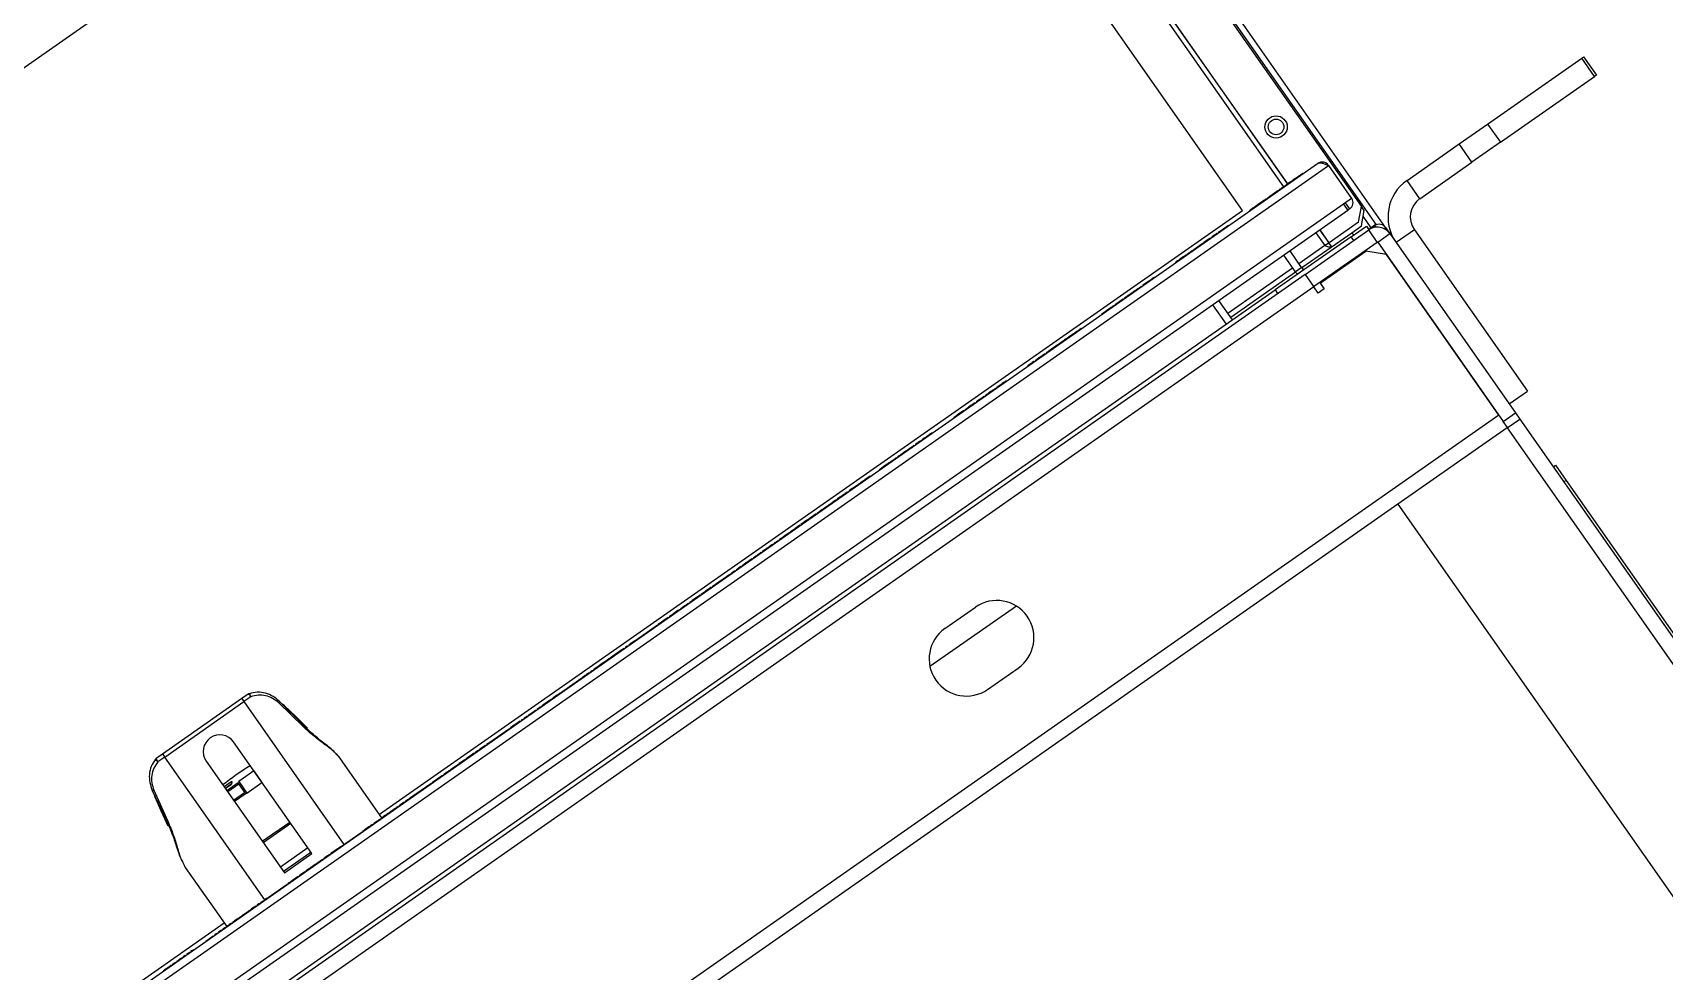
# Model space of a CAD drawing. Header units: millimetres. Extents: x 152904052 to 153933663, y 538271515 to 539240469.
# Drawn here: x 153466872.6 to 153467311.5, y 538580619.5 to 538580872.2 of the extents above; entities that cross this region are included whole.
import ezdxf

# ---------------------------------------------------------------- set-up
doc = ezdxf.new("R2010")
doc.units = ezdxf.units.MM
doc.layers.add('POWR', color=5, linetype='Continuous')

msp = doc.modelspace()

# ---------------------------------------------------------------- linework, layer by layer
at = {"layer": 'POWR', "color": 7}
for p, q in [((153467236.55, 538580819.73), (153467082.38, 538581039.92)), ((153467234.07, 538580820.48), (153467081.07, 538581039)), ((153467084.08, 538581033.82), (153467230.03, 538580825.38)), ((153467070.83, 538581028.17), (153467209.09, 538580830.71)), ((153467071.89, 538581028.91), (153467210.15, 538580831.45)), ((153467210.23, 538580831.51), (153467071.96, 538581028.99)), ((153467072.18, 538581004.08), (153466218.63, 538580406.42)), ((153467198.02, 538580824.37), (153467072.18, 538581004.08)), ((153467263.97, 538580847.59), (153467289.29, 538580865.32)), ((153467289.29, 538580865.32), (153467289.82, 538580865.69)), ((153467292.73, 538580860.41), (153467289.29, 538580865.32)), ((153467289.82, 538580865.69), (153467293.26, 538580860.78)), ((153467267.41, 538580842.68), (153467292.73, 538580860.41)), ((153467293.26, 538580860.78), (153467292.73, 538580860.41)), ((153467256.31, 538580842.23), (153467263.97, 538580847.59)), ((153467263.97, 538580847.59), (153467267.41, 538580842.68)), ((153467242.31, 538580832.43), (153467256.31, 538580842.23)), ((153467259.75, 538580837.31), (153467256.31, 538580842.23)), ((153467267.41, 538580842.68), (153467259.75, 538580837.31)), ((153466325.01, 538580208.99), (153467221.16, 538580836.48)), ((153466325.52, 538580211.91), (153467218.24, 538580836.99)), ((153467214.18, 538580834.28), (153467214.24, 538580834.2)), ((153467221.16, 538580836.48), (153467227.41, 538580827.55)), ((153467245.75, 538580827.51), (153467259.75, 538580837.31)), ((153467207.04, 538580829.28), (153467207.1, 538580829.19)), ((153467209.31, 538580830.87), (153467209.37, 538580830.79)), ((153467245.75, 538580827.51), (153467242.31, 538580832.43)), ((153467225.2, 538580826), (153466333.48, 538580201.61)), ((153467226.34, 538580824.36), (153466334.63, 538580199.97)), ((153466965.88, 538580661.83), (153467198.02, 538580824.37)), ((153467227.41, 538580827.55), (153467225.2, 538580826)), ((153467225.2, 538580826), (153467226.34, 538580824.36)), ((153467225.25, 538580826.04), (153467226.4, 538580824.4)), ((153467226.92, 538580824.76), (153467225.78, 538580826.4)), ((153467226.4, 538580824.4), (153467226.34, 538580824.36)), ((153467226.92, 538580824.76), (153467226.4, 538580824.4)), ((153467229.29, 538580821.2), (153467230.03, 538580825.38)), ((153467230.02, 538580820.16), (153467230.76, 538580824.34)), ((153467230.76, 538580824.34), (153467230.03, 538580825.38)), ((153467229.29, 538580821.2), (153467221.35, 538580815.64)), ((153467227.29, 538580817.27), (153467231.38, 538580820.14)), ((153467227.44, 538580818.35), (153467230.02, 538580820.16)), ((153467232.67, 538580819.69), (153467230.49, 538580822.81)), ((153467231.38, 538580820.14), (153467232.07, 538580819.15)), ((153467233.63, 538580820.24), (153467232.07, 538580819.15)), ((153467233.98, 538580820.61), (153467232.67, 538580819.69)), ((153467233.63, 538580820.24), (153467234.04, 538580820.53)), ((153467233.93, 538580819.82), (153467233.63, 538580820.24)), ((153467191.25, 538580818.22), (153467191.31, 538580818.14)), ((153467227.29, 538580817.27), (153467206.81, 538580802.93)), ((153467214.01, 538580808.95), (153467227.44, 538580818.35)), ((153467214.87, 538580807.11), (153467231.99, 538580819.1)), ((153467217.16, 538580803.83), (153467234.28, 538580815.82)), ((153467217.75, 538580818.34), (153467220.19, 538580814.86)), ((153467218.81, 538580819.09), (153467221.25, 538580815.6)), ((153467221.35, 538580815.64), (153467218.89, 538580819.14)), ((153467220.19, 538580814.86), (153467221.25, 538580815.6)), ((153467221.31, 538580815.52), (153467220.19, 538580814.86)), ((153467221.27, 538580815.58), (153467220.28, 538580814.89)), ((153467221.27, 538580815.58), (153467221.35, 538580815.64)), ((153467221.31, 538580815.52), (153467222, 538580814.54)), ((153467227.98, 538580816.29), (153467227.29, 538580817.27)), ((153467227.44, 538580818.35), (153467227.9, 538580817.7)), ((153467232.07, 538580819.15), (153467231.99, 538580819.1)), ((153467234.28, 538580815.82), (153467231.99, 538580819.1)), ((153467232.67, 538580819.69), (153467232.01, 538580819.23)), ((153467234.42, 538580815.79), (153467237.7, 538580818.09)), ((153467234.42, 538580815.79), (153467268.21, 538580767.55)), ((153467236.13, 538580819.43), (153467236.55, 538580819.73)), ((153467236.55, 538580819.73), (153467237.7, 538580818.09)), ((153467237.7, 538580818.09), (153467271.48, 538580769.84)), ((153467244.28, 538580819.15), (153467239.36, 538580815.71)), ((153467244.28, 538580819.15), (153467274.68, 538580775.74)), ((153467184.88, 538580813.76), (153467184.94, 538580813.68)), ((153467187.15, 538580815.35), (153467187.21, 538580815.27)), ((153467209.11, 538580812.29), (153467212.23, 538580807.82)), ((153467210.74, 538580813.44), (153467213.87, 538580808.97)), ((153467220.19, 538580814.86), (153467213.18, 538580809.95)), ((153467218.92, 538580804.81), (153467231.2, 538580813.42)), ((153467236.78, 538580812.44), (153467231.2, 538580813.42)), ((153467267, 538580769.27), (153467236.78, 538580812.44)), ((153467214.87, 538580807.11), (153464552.63, 538578942.98)), ((153467211.54, 538580808.81), (153467194.14, 538580796.62)), ((153467212.29, 538580807.74), (153467194.88, 538580795.55)), ((153467212.23, 538580807.82), (153467213.87, 538580808.97)), ((153467214.01, 538580808.95), (153467214.47, 538580808.29)), ((153467214.87, 538580807.11), (153467217.16, 538580803.83)), ((153467217.22, 538580803.75), (153464554.98, 538578939.63)), ((153465908.45, 538579893.81), (153467206.81, 538580802.93)), ((153467170.84, 538580803.93), (153467170.9, 538580803.85)), ((153467206.81, 538580802.93), (153467207.5, 538580801.95)), ((153467217.16, 538580803.83), (153467217.22, 538580803.75)), ((153467218.37, 538580802.11), (153467217.22, 538580803.75)), ((153467220.01, 538580803.26), (153467218.37, 538580802.11)), ((153467218.92, 538580804.81), (153467220.01, 538580803.26)), ((153467166.21, 538580800.69), (153467166.27, 538580800.61)), ((153467167.27, 538580801.43), (153467167.32, 538580801.35)), ((153467168.32, 538580802.17), (153467168.38, 538580802.08)), ((153467193.7, 538580793.75), (153467190.06, 538580798.95)), ((153467195.34, 538580794.9), (153467191.7, 538580800.1)), ((153467160.12, 538580796.43), (153467160.18, 538580796.34)), ((153467149.92, 538580789.28), (153467149.98, 538580789.2)), ((153467154.63, 538580792.58), (153467154.69, 538580792.5)), ((153467140.24, 538580782.5), (153467140.3, 538580782.42)), ((153467142.31, 538580783.95), (153467142.36, 538580783.87)), ((153467131.59, 538580776.45), (153467131.65, 538580776.37)), ((153467134.64, 538580778.58), (153467134.69, 538580778.5)), ((153467126.44, 538580772.84), (153467126.49, 538580772.76)), ((153467127.21, 538580773.38), (153467126.79, 538580773.09)), ((153467127.49, 538580773.58), (153467127.55, 538580773.5)), ((153467128.55, 538580774.32), (153467128.61, 538580774.23)), ((153467269.76, 538580772.3), (153467274.68, 538580775.74)), ((153467267, 538580769.27), (153464570.35, 538578881.05)), ((153467123.39, 538580770.71), (153467123.45, 538580770.62)), ((153467268.21, 538580767.55), (153467271.48, 538580769.84)), ((153467269.35, 538580765.91), (153467268.21, 538580767.55)), ((153467269.27, 538580765.85), (153467272.63, 538580768.2)), ((153467271.48, 538580769.84), (153467272.63, 538580768.2)), ((153467272.63, 538580768.2), (153467742.96, 538580096.5)), ((153467269.27, 538580765.85), (153467239.86, 538580745.26)), ((153467269.27, 538580765.85), (153467739.61, 538580094.15)), ((153467107.43, 538580759.53), (153467107.49, 538580759.45)), ((153467111.53, 538580762.4), (153467111.59, 538580762.32)), ((153467100.29, 538580754.53), (153467100.35, 538580754.45)), ((153467103.33, 538580756.66), (153467103.39, 538580756.58)), ((153467105.16, 538580757.94), (153467105.22, 538580757.86)), ((153467281.64, 538580755.34), (153467282.21, 538580755.74)), ((153467282.21, 538580755.74), (153467285.08, 538580751.65)), ((153467097.84, 538580752.81), (153467096.54, 538580751.9)), ((153467096.54, 538580751.9), (153467096.6, 538580751.82)), ((153467097.84, 538580752.81), (153467097.9, 538580752.73)), ((153467285.08, 538580751.65), (153467284.5, 538580751.25)), ((153467285.08, 538580751.65), (153467543.53, 538580382.54)), ((153467239.86, 538580745.26), (153466390.73, 538580150.69)), ((153467087.72, 538580745.73), (153467087.78, 538580745.65)), ((153467088.31, 538580746.14), (153467088.01, 538580745.93)), ((153467239.86, 538580745.26), (153467710.2, 538580073.55)), ((153467080.87, 538580740.93), (153467079.24, 538580739.79)), ((153467083.62, 538580742.86), (153467083.68, 538580742.77)), ((153467074.64, 538580736.57), (153467074.69, 538580736.48)), ((153467075.51, 538580737.18), (153467074.78, 538580736.67)), ((153467075.51, 538580737.18), (153467075.56, 538580737.09)), ((153467075.87, 538580737.43), (153467075.92, 538580737.35)), ((153467079, 538580739.62), (153467077.7, 538580738.71)), ((153467077.7, 538580738.71), (153467077.76, 538580738.63)), ((153467079, 538580739.62), (153467079.06, 538580739.54)), ((153467079.24, 538580739.79), (153467079.29, 538580739.7)), ((153467080.58, 538580740.73), (153467080.63, 538580740.64)), ((153467068.55, 538580732.3), (153467068.61, 538580732.22)), ((153467071.59, 538580734.44), (153467071.65, 538580734.35)), ((153467073.12, 538580735.5), (153467073.17, 538580735.42)), ((153467063.4, 538580728.69), (153467063.45, 538580728.61)), ((153467066.44, 538580730.83), (153467066.5, 538580730.74)), ((153467067.49, 538580731.57), (153467067.55, 538580731.48)), ((153467055.4, 538580723.1), (153467060.16, 538580726.43)), ((153467060.35, 538580726.56), (153467060.41, 538580726.48)), ((153467061.87, 538580727.63), (153467061.93, 538580727.55)), ((153467052.05, 538580720.75), (153467052.1, 538580720.67)), ((153467055.09, 538580722.88), (153467055.15, 538580722.8)), ((153467043.85, 538580715.01), (153467043.9, 538580714.92)), ((153467046.89, 538580717.14), (153467046.95, 538580717.06)), ((153467047.95, 538580717.88), (153467048, 538580717.8)), ((153467137.22, 538580717.85), (153467113.96, 538580701.57)), ((153467118.01, 538580711.82), (153467126.2, 538580717.55)), ((153467034.85, 538580708.71), (153467040.66, 538580712.78)), ((153467040.8, 538580712.88), (153467040.86, 538580712.79)), ((153467034.71, 538580708.61), (153467034.77, 538580708.53)), ((153467027.57, 538580703.61), (153467027.62, 538580703.53)), ((153467015.46, 538580695.13), (153467020.28, 538580698.51)), ((153467022.54, 538580700.09), (153467022.59, 538580700)), ((153467023.47, 538580700.74), (153467023.52, 538580700.65)), ((153467129.48, 538580695.43), (153467137.67, 538580701.17)), ((153466928.83, 538580692.95), (153466907.53, 538580678.03)), ((153466930.53, 538580694.14), (153466928.83, 538580692.95)), ((153466928.83, 538580692.95), (153466929.4, 538580692.13)), ((153466931.25, 538580693.42), (153466929.4, 538580692.13)), ((153467015.32, 538580695.03), (153467015.37, 538580694.95)), ((153466908.11, 538580677.21), (153466929.4, 538580692.13)), ((153466929.4, 538580692.13), (153466956.31, 538580653.71)), ((153466945.37, 538580685.42), (153466938.8, 538580691.82)), ((153466945.5, 538580685.68), (153466938.99, 538580692.21)), ((153466940.35, 538580690.97), (153466939.78, 538580691.41)), ((153466943.29, 538580688.21), (153466940.35, 538580690.97)), ((153466946.54, 538580684.99), (153466943.29, 538580688.21)), ((153467005.94, 538580688.46), (153467005.99, 538580688.38)), ((153467006.99, 538580689.2), (153467007.05, 538580689.12)), ((153467008.05, 538580689.94), (153467008.11, 538580689.86)), ((153467009.27, 538580690.79), (153467009.32, 538580690.71)), ((153466995.57, 538580681.2), (153467000.89, 538580684.93)), ((153467001.03, 538580685.03), (153467001.09, 538580684.94)), ((153467004.72, 538580687.61), (153467004.78, 538580687.53)), ((153466947.68, 538580651.21), (153466926.63, 538580681.27)), ((153466994.37, 538580680.36), (153466994.43, 538580680.28)), ((153466995.43, 538580681.1), (153466995.49, 538580681.02)), ((153466907.53, 538580678.03), (153466905.83, 538580676.84)), ((153466908.11, 538580677.21), (153466906.26, 538580675.92)), ((153466907.53, 538580678.03), (153466908.11, 538580677.21)), ((153466935.01, 538580638.8), (153466908.11, 538580677.21)), ((153466919.26, 538580676.11), (153466940.31, 538580646.05)), ((153466954.22, 538580678.06), (153466955.25, 538580676.92)), ((153466966.54, 538580660.88), (153466955.42, 538580676.77)), ((153466987.07, 538580675.25), (153466987.13, 538580675.17)), ((153466987.23, 538580675.36), (153466987.29, 538580675.28)), ((153466988.29, 538580676.1), (153466987.52, 538580675.56)), ((153466991.33, 538580678.23), (153466991.39, 538580678.15)), ((153466926.14, 538580670.62), (153466924.1, 538580669.2)), ((153466926.19, 538580670.54), (153466926.14, 538580670.62)), ((153466932.07, 538580673.48), (153466928, 538580670.63)), ((153466928, 538580670.63), (153466930.17, 538580667.52)), ((153466932.07, 538580673.48), (153466934.25, 538580670.37)), ((153466983.13, 538580672.49), (153466983.19, 538580672.41)), ((153466984.96, 538580673.77), (153466985.01, 538580673.69)), ((153466986.01, 538580674.51), (153466986.07, 538580674.43)), ((153466904.75, 538580668.24), (153466908.66, 538580659.89)), ((153466905.18, 538580668.28), (153466908.94, 538580659.92)), ((153466905.29, 538580667.09), (153466905.45, 538580666.53)), ((153466905.45, 538580666.53), (153466907.04, 538580662.83)), ((153466924.35, 538580668.84), (153466926, 538580670)), ((153466924.4, 538580668.76), (153466926.06, 538580669.92)), ((153466924.77, 538580668.23), (153466927.87, 538580670.4)), ((153466928.02, 538580669.9), (153466925.06, 538580667.83)), ((153466926.06, 538580669.92), (153466926, 538580670)), ((153466926.6, 538580665.63), (153466929.56, 538580667.7)), ((153466930.01, 538580667.4), (153466926.88, 538580665.22)), ((153466928.02, 538580669.9), (153466929.56, 538580667.7)), ((153466930.01, 538580667.4), (153466930.17, 538580667.52)), ((153466930.17, 538580667.52), (153466934.25, 538580670.37)), ((153466934.25, 538580670.37), (153466934.26, 538580670.38)), ((153466975.69, 538580667.28), (153466979.94, 538580670.26)), ((153466980.09, 538580670.36), (153466980.14, 538580670.28)), ((153466907.04, 538580662.83), (153466908.95, 538580658.67)), ((153466968.48, 538580662.24), (153466968.54, 538580662.15)), ((153466970.76, 538580663.83), (153466970.81, 538580663.75)), ((153466972.5, 538580665.05), (153466972.56, 538580664.97)), ((153466934.36, 538580654.54), (153466941.73, 538580659.7)), ((153466942, 538580659.32), (153466934.63, 538580654.16)), ((153466964.3, 538580659.31), (153466964.36, 538580659.23)), ((153466966.21, 538580660.64), (153466966.27, 538580660.56)), ((153466955.47, 538580653.13), (153466955.53, 538580653.04)), ((153466955.62, 538580653.23), (153466961.18, 538580657.12)), ((153466946.59, 538580652.77), (153466939.22, 538580647.6)), ((153466947.45, 538580651.54), (153466940.08, 538580646.38)), ((153466940.31, 538580646.05), (153466947.68, 538580651.21)), ((153466950.6, 538580649.72), (153466950.66, 538580649.63)), ((153466952.43, 538580651), (153466952.49, 538580650.91)), ((153466913.64, 538580647.52), (153466924.77, 538580631.63)), ((153466946.06, 538580646.53), (153466946.11, 538580646.45)), ((153466948.33, 538580648.12), (153466948.39, 538580648.04)), ((153466935.91, 538580639.43), (153466941.04, 538580643.02)), ((153466941.19, 538580643.12), (153466941.24, 538580643.04)), ((153466930.9, 538580635.92), (153466930.96, 538580635.84)), ((153466932.59, 538580637.11), (153466932.65, 538580637.03)), ((153466933.56, 538580637.78), (153466933.62, 538580637.7)), ((153466862.34, 538580589.32), (153466924.11, 538580632.57)), ((153466924.66, 538580631.55), (153466924.71, 538580631.47)), ((153466926.35, 538580632.74), (153466926.41, 538580632.65)), ((153466928.63, 538580634.33), (153466928.68, 538580634.25)), ((153466919.14, 538580627.69), (153466921.15, 538580629.1)), ((153466919.14, 538580627.69), (153466919.2, 538580627.6)), ((153466921.48, 538580629.33), (153466921.54, 538580629.24)), ((153466922.59, 538580630.1), (153466922.64, 538580630.02)), ((153466923.69, 538580630.87), (153466923.75, 538580630.79)), ((153466912.71, 538580623.18), (153466912.77, 538580623.1)), ((153466913.67, 538580623.86), (153466913.73, 538580623.78)), ((153466914.78, 538580624.63), (153466914.84, 538580624.55)), ((153466907.68, 538580619.66), (153466907.74, 538580619.58)), ((153466908.74, 538580620.4), (153466908.8, 538580620.32)), ((153466909.8, 538580621.14), (153466909.85, 538580621.06)), ((153466911.01, 538580621.99), (153466911.07, 538580621.91))]:
    msp.add_line(p, q, dxfattribs=at)
at = {"layer": 'POWR', "color": 7, "flags": 128}
for points in [[(153466938.8, 538580691.82), (153466938.92, 538580692), (153466938.99, 538580692.14), (153466938.99, 538580692.21), (153466938.99, 538580692.21)], [(153466943.05, 538580688.15), (153466943.18, 538580688.22), (153466943.27, 538580688.23), (153466943.29, 538580688.21)], [(153466946.54, 538580684.99), (153466946.5, 538580685.01), (153466946.4, 538580684.99), (153466946.31, 538580684.95)], [(153466904.75, 538580668.24), (153466904.75, 538580668.24), (153466904.82, 538580668.21), (153466904.97, 538580668.23), (153466905.18, 538580668.28)], [(153466907.04, 538580662.83), (153466907.03, 538580662.85), (153466907.07, 538580662.94), (153466907.17, 538580663.03)], [(153466908.95, 538580658.68), (153466908.95, 538580658.72), (153466909, 538580658.8), (153466909.07, 538580658.88)]]:
    msp.add_lwpolyline(points, dxfattribs=at)
at = {"layer": 'POWR', "color": 7}
for radius in [3, 2.1]:
    msp.add_circle((153467207.08, 538580846.82), radius, dxfattribs=at)
for centre, radius, start, end in [((153467219.44, 538580835.27), 2.1, 35, 125), ((153467249.19, 538580822.6), 12, 125, 215), ((153467225.78, 538580826.4), 2, 305, 35), ((153467249.19, 538580822.6), 6, 125, 215), ((153467234.83, 538580818.52), 2.1, 35, 125), ((153467234.34, 538580815.74), 4.1, 35, 125), ((153467234.34, 538580815.74), 0.1, 35, 125), ((153467213.95, 538580809.03), 2.1, 215, 240.3769), ((153467213.95, 538580809.03), 0.1, 215, 305), ((153467131.94, 538580709.36), 10, 305, 125), ((153467123.74, 538580703.63), 10, 125, 305), ((153466931.1, 538580693.32), 1, 108.7393, 125), ((153466929.87, 538580692.75), 1.54, 25.9671, 64.48), ((153466945.17, 538580685.68), 0.324, 307.8124, 0.518), ((153466922.94, 538580678.69), 4.5, 35, 215), ((153466906.41, 538580676.03), 1, 125, 141.2293), ((153466907.37, 538580676.99), 1.54, 185.5199, 224.0329), ((153466985.29, 538580589.65), 101, 122.4464, 127.5536), ((153466931.97, 538580669.07), 6.04, 165.1115, 171.1507), ((153466944.1, 538580661.58), 18.47, 150.6566, 151.4769), ((153466932.03, 538580668.99), 6.04, 165.14, 171.1799), ((153466908.77, 538580660.19), 0.323, 249.3924, 302.2319)]:
    msp.add_arc(centre, radius, start, end, dxfattribs=at)
for points, knots in [([(153467214.18, 538580834.28), (153467214.16, 538580834.26), (153467214.12, 538580834.23), (153467213.7, 538580833.94), (153467213.02, 538580833.46), (153467212.09, 538580832.81), (153467210.99, 538580832.04), (153467210.13, 538580831.44), (153467209.67, 538580831.12), (153467209.6, 538580831.07)], [0, 0, 0, 0, 0.198163, 0.364733, 0.510871, 0.650835, 0.799277, 0.967754, 1, 1, 1, 1]), ([(153467207.04, 538580829.28), (153467206.58, 538580828.96), (153467205.67, 538580828.31), (153467205.03, 538580827.87), (153467204.76, 538580827.68), (153467204.78, 538580827.7), (153467204.79, 538580827.7)], [0, 0, 0, 0, 0.395312, 0.794296, 0.975528, 1, 1, 1, 1]), ([(153467209.31, 538580830.87), (153467209.31, 538580830.86), (153467209.29, 538580830.85), (153467209.16, 538580830.76), (153467208.94, 538580830.61), (153467208.65, 538580830.4), (153467208.3, 538580830.16), (153467207.9, 538580829.88), (153467207.47, 538580829.58), (153467207.19, 538580829.38), (153467207.04, 538580829.28)], [0, 0, 0, 0, 0.142267, 0.262446, 0.36816, 0.4692, 0.575829, 0.696408, 0.836596, 1, 1, 1, 1]), ([(153467204.49, 538580827.49), (153467204, 538580827.15), (153467202.86, 538580826.35), (153467201.44, 538580825.35), (153467200.2, 538580824.49), (153467200, 538580824.34), (153467199.9, 538580824.28)], [0, 0, 0, 0, 0.1952707, 0.4505213, 0.738591, 1, 1, 1, 1]), ([(153467194.3, 538580820.35), (153467194.27, 538580820.34), (153467194.23, 538580820.31), (153467193.81, 538580820.01), (153467193.13, 538580819.54), (153467192.35, 538580818.99), (153467191.77, 538580818.58), (153467191.54, 538580818.42)], [0, 0, 0, 0, 0.261269, 0.485741, 0.685909, 0.877091, 1, 1, 1, 1]), ([(153467189.43, 538580816.94), (153467189.42, 538580816.94), (153467189.41, 538580816.93), (153467189.27, 538580816.83), (153467189.06, 538580816.68), (153467188.73, 538580816.46), (153467188.28, 538580816.14), (153467187.71, 538580815.74), (153467187.35, 538580815.49), (153467187.15, 538580815.35)], [0, 0, 0, 0, 0.14279, 0.266012, 0.376154, 0.481211, 0.627493, 0.79667, 1, 1, 1, 1]), ([(153467191.25, 538580818.22), (153467191.24, 538580818.21), (153467191.21, 538580818.19), (153467190.97, 538580818.03), (153467190.58, 538580817.75), (153467190.15, 538580817.45), (153467189.83, 538580817.23), (153467189.71, 538580817.14)], [0, 0, 0, 0, 0.264279, 0.491968, 0.695305, 0.889347, 1, 1, 1, 1]), ([(153467182.79, 538580812.3), (153467182.55, 538580812.13), (153467181.55, 538580811.43), (153467180.65, 538580810.8), (153467179.99, 538580810.33), (153467180.06, 538580810.39), (153467180.08, 538580810.4)], [0, 0, 0, 0, 0.1409196, 0.5972503, 0.9173053, 1, 1, 1, 1]), ([(153467184.59, 538580813.56), (153467184.48, 538580813.48), (153467183.92, 538580813.09), (153467183.43, 538580812.74), (153467183.04, 538580812.47), (153467183.08, 538580812.5), (153467183.09, 538580812.51)], [0, 0, 0, 0, 0.125614, 0.598012, 0.928711, 1, 1, 1, 1]), ([(153467187.15, 538580815.35), (153467186.81, 538580815.11), (153467186.11, 538580814.62), (153467185.43, 538580814.14), (153467184.98, 538580813.83), (153467184.91, 538580813.78), (153467184.88, 538580813.76)], [0, 0, 0, 0, 0.280433, 0.572531, 0.794987, 1, 1, 1, 1]), ([(153467170.84, 538580803.93), (153467170.83, 538580803.92), (153467170.8, 538580803.9), (153467170.59, 538580803.75), (153467170.26, 538580803.52), (153467169.75, 538580803.17), (153467169.15, 538580802.74), (153467168.71, 538580802.44), (153467168.54, 538580802.31)], [0, 0, 0, 0, 0.191942, 0.360705, 0.513772, 0.659957, 0.859685, 1, 1, 1, 1]), ([(153467174.41, 538580806.43), (153467174.39, 538580806.41), (153467174.34, 538580806.38), (153467173.92, 538580806.08), (153467173.25, 538580805.61), (153467172.31, 538580804.96), (153467171.54, 538580804.42), (153467171.13, 538580804.13)], [0, 0, 0, 0, 0.233353, 0.437861, 0.623014, 0.799953, 1, 1, 1, 1]), ([(153467163.41, 538580798.73), (153467163.37, 538580798.7), (153467162.7, 538580798.23), (153467161.67, 538580797.51), (153467160.41, 538580796.62), (153467160.22, 538580796.49), (153467160.12, 538580796.43)], [0, 0, 0, 0, 0.019349, 0.322364, 0.671077, 1, 1, 1, 1]), ([(153467165.92, 538580800.49), (153467165.86, 538580800.44), (153467165.25, 538580800.01), (153467164.56, 538580799.53), (153467163.84, 538580799.03), (153467163.74, 538580798.96), (153467163.7, 538580798.93)], [0, 0, 0, 0, 0.047371, 0.429304, 0.723377, 1, 1, 1, 1]), ([(153467167.27, 538580801.43), (153467167.11, 538580801.31), (153467166.78, 538580801.09), (153467166.46, 538580800.86), (153467166.25, 538580800.72), (153467166.23, 538580800.7), (153467166.21, 538580800.69)], [0, 0, 0, 0, 0.2778, 0.567517, 0.790602, 1, 1, 1, 1]), ([(153467168.32, 538580802.17), (153467168.32, 538580802.16), (153467168.31, 538580802.16), (153467168.25, 538580802.12), (153467168.15, 538580802.05), (153467168, 538580801.94), (153467167.79, 538580801.8), (153467167.53, 538580801.61), (153467167.36, 538580801.49), (153467167.27, 538580801.43)], [0, 0, 0, 0, 0.14249, 0.268012, 0.381964, 0.490735, 0.639072, 0.805077, 1, 1, 1, 1]), ([(153467149.92, 538580789.28), (153467149.21, 538580788.78), (153467147.76, 538580787.77), (153467146.33, 538580786.77), (153467145.4, 538580786.12), (153467145.28, 538580786.03), (153467145.22, 538580785.99)], [0, 0, 0, 0, 0.276587, 0.563675, 0.786644, 1, 1, 1, 1]), ([(153467154.63, 538580792.58), (153467154.6, 538580792.55), (153467154.53, 538580792.51), (153467153.91, 538580792.08), (153467153.02, 538580791.45), (153467152.02, 538580790.75), (153467150.97, 538580790.02), (153467150.29, 538580789.54), (153467149.92, 538580789.28)], [0, 0, 0, 0, 0.205878, 0.382776, 0.548451, 0.683566, 0.831821, 1, 1, 1, 1]), ([(153467144.93, 538580785.78), (153467144.39, 538580785.41), (153467143.4, 538580784.71), (153467142.51, 538580784.09), (153467142.37, 538580783.99), (153467142.31, 538580783.95)], [0, 0, 0, 0, 0.376407, 0.694585, 1, 1, 1, 1]), ([(153467142.02, 538580783.75), (153467141.98, 538580783.72), (153467141.34, 538580783.27), (153467140.55, 538580782.72), (153467140.34, 538580782.57), (153467140.24, 538580782.5)], [0, 0, 0, 0, 0.037294, 0.528122, 1, 1, 1, 1]), ([(153467131.59, 538580776.45), (153467131.56, 538580776.43), (153467131.5, 538580776.38), (153467130.96, 538580776.01), (153467130.09, 538580775.4), (153467129.3, 538580774.84), (153467128.86, 538580774.53), (153467128.84, 538580774.52)], [0, 0, 0, 0, 0.264183, 0.497383, 0.717279, 0.984135, 1, 1, 1, 1]), ([(153467134.64, 538580778.58), (153467134.58, 538580778.54), (153467134.49, 538580778.47), (153467133.52, 538580777.8), (153467132.58, 538580777.14), (153467131.94, 538580776.69), (153467131.88, 538580776.65)], [0, 0, 0, 0, 0.357598, 0.672375, 0.96924, 1, 1, 1, 1]), ([(153467126.15, 538580772.64), (153467126.01, 538580772.54), (153467125.24, 538580772), (153467124.37, 538580771.39), (153467123.55, 538580770.82), (153467123.45, 538580770.74), (153467123.39, 538580770.71)], [0, 0, 0, 0, 0.083821, 0.442782, 0.724634, 1, 1, 1, 1]), ([(153467127.49, 538580773.58), (153467127.33, 538580773.47), (153467127.01, 538580773.24), (153467126.69, 538580773.01), (153467126.48, 538580772.87), (153467126.45, 538580772.85), (153467126.44, 538580772.84)], [0, 0, 0, 0, 0.274541, 0.558919, 0.782286, 1, 1, 1, 1]), ([(153467128.55, 538580774.32), (153467128.54, 538580774.31), (153467128.53, 538580774.3), (153467128.39, 538580774.2), (153467128.16, 538580774.05), (153467127.84, 538580773.82), (153467127.62, 538580773.66), (153467127.49, 538580773.58)], [0, 0, 0, 0, 0.205056, 0.386573, 0.557737, 0.76489, 1, 1, 1, 1]), ([(153467123.11, 538580770.51), (153467122.72, 538580770.24), (153467121.72, 538580769.53), (153467120.64, 538580768.78), (153467120.45, 538580768.64), (153467120.35, 538580768.58)], [0, 0, 0, 0, 0.239742, 0.623865, 1, 1, 1, 1]), ([(153467114.57, 538580764.53), (153467114.52, 538580764.49), (153467114.42, 538580764.42), (153467113.45, 538580763.74), (153467112.53, 538580763.1), (153467111.88, 538580762.64), (153467111.82, 538580762.6)], [0, 0, 0, 0, 0.35197, 0.6686, 0.969368, 1, 1, 1, 1]), ([(153467107.43, 538580759.53), (153467107.09, 538580759.29), (153467106.39, 538580758.8), (153467105.69, 538580758.31), (153467105.24, 538580758), (153467105.19, 538580757.96), (153467105.16, 538580757.94)], [0, 0, 0, 0, 0.2741159, 0.5555621, 0.7784915, 1, 1, 1, 1]), ([(153467109.7, 538580761.12), (153467109.69, 538580761.11), (153467109.65, 538580761.08), (153467109.35, 538580760.87), (153467108.88, 538580760.54), (153467108.2, 538580760.07), (153467107.69, 538580759.71), (153467107.43, 538580759.53)], [0, 0, 0, 0, 0.203577, 0.387406, 0.562013, 0.770387, 1, 1, 1, 1]), ([(153467111.53, 538580762.4), (153467111.5, 538580762.38), (153467111.44, 538580762.34), (153467110.88, 538580761.95), (153467110.37, 538580761.59), (153467110.01, 538580761.34), (153467109.99, 538580761.32)], [0, 0, 0, 0, 0.355941, 0.676956, 0.981878, 1, 1, 1, 1]), ([(153467103.04, 538580756.46), (153467102.66, 538580756.19), (153467101.65, 538580755.48), (153467100.57, 538580754.72), (153467100.38, 538580754.59), (153467100.29, 538580754.53)], [0, 0, 0, 0, 0.236609, 0.618795, 1, 1, 1, 1]), ([(153467104.87, 538580757.74), (153467104.66, 538580757.59), (153467104.07, 538580757.18), (153467103.5, 538580756.78), (153467103.39, 538580756.7), (153467103.33, 538580756.66)], [0, 0, 0, 0, 0.213568, 0.607724, 1, 1, 1, 1]), ([(153467094.86, 538580750.73), (153467094.81, 538580750.69), (153467094.7, 538580750.62), (153467093.73, 538580749.94), (153467092.82, 538580749.3), (153467092.17, 538580748.84), (153467092.11, 538580748.8)], [0, 0, 0, 0, 0.34686, 0.664927, 0.969313, 1, 1, 1, 1]), ([(153467096.54, 538580751.9), (153467096.4, 538580751.8), (153467096.11, 538580751.6), (153467095.55, 538580751.21), (153467095.06, 538580750.87), (153467094.83, 538580750.7), (153467094.71, 538580750.62)], [0, 0, 0, 0, 0.278102, 0.558158, 0.778663, 1, 1, 1, 1]), ([(153467087.72, 538580745.73), (153467087.1, 538580745.3), (153467085.86, 538580744.43), (153467084.57, 538580743.52), (153467083.77, 538580742.96), (153467083.67, 538580742.89), (153467083.62, 538580742.86)], [0, 0, 0, 0, 0.274466, 0.552901, 0.775045, 1, 1, 1, 1]), ([(153467091.82, 538580748.6), (153467091.79, 538580748.57), (153467091.72, 538580748.53), (153467091.18, 538580748.15), (153467090.33, 538580747.56), (153467089.12, 538580746.71), (153467088.2, 538580746.06), (153467087.72, 538580745.73)], [0, 0, 0, 0, 0.201801, 0.387279, 0.564791, 0.774614, 1, 1, 1, 1]), ([(153467083.33, 538580742.66), (153467082.95, 538580742.39), (153467081.93, 538580741.68), (153467080.85, 538580740.92), (153467080.67, 538580740.79), (153467080.58, 538580740.73)], [0, 0, 0, 0, 0.233804, 0.614092, 1, 1, 1, 1]), ([(153467074.64, 538580736.57), (153467074.57, 538580736.52), (153467074.43, 538580736.42), (153467073.89, 538580736.05), (153467073.41, 538580735.71), (153467073.4, 538580735.7)], [0, 0, 0, 0, 0.512682, 0.99148, 1, 1, 1, 1]), ([(153467075.87, 538580737.43), (153467075.8, 538580737.38), (153467075.66, 538580737.28), (153467075.53, 538580737.19), (153467075.52, 538580737.18), (153467075.51, 538580737.18)], [0, 0, 0, 0, 0.279323, 0.559221, 1, 1, 1, 1]), ([(153467077.7, 538580738.71), (153467077.56, 538580738.61), (153467077.27, 538580738.41), (153467076.71, 538580738.02), (153467076.22, 538580737.68), (153467075.99, 538580737.51), (153467075.87, 538580737.43)], [0, 0, 0, 0, 0.278102, 0.558158, 0.778663, 1, 1, 1, 1]), ([(153467068.55, 538580732.3), (153467068.53, 538580732.29), (153467068.49, 538580732.27), (153467068.21, 538580732.07), (153467067.86, 538580731.82), (153467067.62, 538580731.65), (153467067.49, 538580731.57)], [0, 0, 0, 0, 0.29369, 0.565991, 0.777987, 1, 1, 1, 1]), ([(153467071.59, 538580734.44), (153467071.56, 538580734.41), (153467071.49, 538580734.37), (153467070.96, 538580733.99), (153467070.1, 538580733.39), (153467069.34, 538580732.86), (153467068.86, 538580732.52), (153467068.84, 538580732.51)], [0, 0, 0, 0, 0.252844, 0.489394, 0.717575, 0.985297, 1, 1, 1, 1]), ([(153467073.12, 538580735.5), (153467073.06, 538580735.46), (153467072.96, 538580735.39), (153467072.46, 538580735.04), (153467071.98, 538580734.7), (153467071.88, 538580734.64)], [0, 0, 0, 0, 0.460446, 0.890899, 1, 1, 1, 1]), ([(153467063.07, 538580728.47), (153467062.74, 538580728.24), (153467062.04, 538580727.75), (153467061.93, 538580727.67), (153467061.87, 538580727.63)], [0, 0, 0, 0, 0.463983, 1, 1, 1, 1]), ([(153467066.15, 538580730.62), (153467066.01, 538580730.52), (153467065.26, 538580730), (153467064.35, 538580729.37), (153467063.54, 538580728.8), (153467063.44, 538580728.73), (153467063.4, 538580728.69)], [0, 0, 0, 0, 0.0839058, 0.4322446, 0.7119192, 1, 1, 1, 1]), ([(153467067.49, 538580731.57), (153467067.34, 538580731.45), (153467067.02, 538580731.23), (153467066.68, 538580731), (153467066.48, 538580730.85), (153467066.45, 538580730.83), (153467066.44, 538580730.83)], [0, 0, 0, 0, 0.274697, 0.55055, 0.772178, 1, 1, 1, 1]), ([(153467061.59, 538580727.43), (153467061.29, 538580727.22), (153467060.52, 538580726.68), (153467060.42, 538580726.61), (153467060.35, 538580726.56)], [0, 0, 0, 0, 0.389317, 1, 1, 1, 1]), ([(153467052.05, 538580720.75), (153467051.97, 538580720.7), (153467051.82, 538580720.59), (153467050.72, 538580719.82), (153467049.8, 538580719.17), (153467049.31, 538580718.84), (153467049.29, 538580718.82)], [0, 0, 0, 0, 0.368412, 0.715641, 0.985435, 1, 1, 1, 1]), ([(153467055.09, 538580722.88), (153467055.03, 538580722.84), (153467054.92, 538580722.76), (153467053.94, 538580722.08), (153467053.06, 538580721.46), (153467052.39, 538580720.99), (153467052.33, 538580720.95)], [0, 0, 0, 0, 0.337524, 0.657783, 0.969021, 1, 1, 1, 1]), ([(153467043.56, 538580714.81), (153467043.17, 538580714.54), (153467042.15, 538580713.82), (153467041.06, 538580713.06), (153467040.89, 538580712.94), (153467040.8, 538580712.88)], [0, 0, 0, 0, 0.228736, 0.605143, 1, 1, 1, 1]), ([(153467046.6, 538580716.94), (153467046.46, 538580716.84), (153467045.72, 538580716.32), (153467044.8, 538580715.67), (153467043.99, 538580715.11), (153467043.89, 538580715.04), (153467043.85, 538580715.01)], [0, 0, 0, 0, 0.084425, 0.429681, 0.7083, 1, 1, 1, 1]), ([(153467047.95, 538580717.88), (153467047.79, 538580717.77), (153467047.47, 538580717.55), (153467047.13, 538580717.31), (153467046.93, 538580717.16), (153467046.9, 538580717.15), (153467046.89, 538580717.14)], [0, 0, 0, 0, 0.276042, 0.54912, 0.769614, 1, 1, 1, 1]), ([(153467049, 538580718.62), (153467048.98, 538580718.6), (153467048.94, 538580718.58), (153467048.66, 538580718.38), (153467048.32, 538580718.14), (153467048.07, 538580717.96), (153467047.95, 538580717.88)], [0, 0, 0, 0, 0.291578, 0.566821, 0.780385, 1, 1, 1, 1]), ([(153467031.67, 538580706.48), (153467031.59, 538580706.42), (153467031.43, 538580706.31), (153467030.35, 538580705.56), (153467029.02, 538580704.62), (153467028.05, 538580703.95), (153467027.57, 538580703.61)], [0, 0, 0, 0, 0.289382, 0.566747, 0.781866, 1, 1, 1, 1]), ([(153467032.6, 538580707.13), (153467032.57, 538580707.11), (153467032.53, 538580707.08), (153467032.01, 538580706.72), (153467031.95, 538580706.68)], [0, 0, 0, 0, 0.900928, 1, 1, 1, 1]), ([(153467034.71, 538580708.61), (153467034.64, 538580708.56), (153467034.51, 538580708.47), (153467033.8, 538580707.97), (153467033.1, 538580707.48), (153467032.88, 538580707.33)], [0, 0, 0, 0, 0.418774, 0.822133, 1, 1, 1, 1]), ([(153467027.57, 538580703.61), (153467026.96, 538580703.18), (153467025.75, 538580702.34), (153467024.41, 538580701.39), (153467023.61, 538580700.84), (153467023.51, 538580700.77), (153467023.47, 538580700.74)], [0, 0, 0, 0, 0.27835, 0.548508, 0.767344, 1, 1, 1, 1]), ([(153467022.25, 538580699.88), (153467021.95, 538580699.67), (153467021.24, 538580699.18), (153467020.59, 538580698.72), (153467020.49, 538580698.65), (153467020.44, 538580698.62)], [0, 0, 0, 0, 0.2711, 0.638983, 1, 1, 1, 1]), ([(153467023.18, 538580700.54), (153467023.06, 538580700.45), (153467022.61, 538580700.13), (153467022.57, 538580700.11), (153467022.54, 538580700.09)], [0, 0, 0, 0, 0.269927, 1, 1, 1, 1]), ([(153466938.99, 538580692.21), (153466938.42, 538580692.68), (153466937.27, 538580693.64), (153466935.23, 538580694.5), (153466933.01, 538580694.82), (153466931.52, 538580694.45), (153466930.78, 538580694.26)], [0, 0, 0, 0, 0.244116, 0.493697, 0.74711, 1, 1, 1, 1]), ([(153466930.78, 538580694.26), (153466930.79, 538580694.26), (153466930.8, 538580694.27), (153466930.85, 538580694.24), (153466930.92, 538580694.16), (153466931.03, 538580693.97), (153466931.14, 538580693.72), (153466931.22, 538580693.52), (153466931.25, 538580693.42)], [0, 0, 0, 0, 0.095788, 0.16741, 0.384387, 0.583702, 0.797244, 1, 1, 1, 1]), ([(153466938.8, 538580691.82), (153466938.25, 538580692.25), (153466937.17, 538580693.11), (153466935.27, 538580693.81), (153466933.25, 538580693.98), (153466931.92, 538580693.61), (153466931.25, 538580693.42)], [0, 0, 0, 0, 0.251041, 0.499952, 0.749046, 1, 1, 1, 1]), ([(153467012.15, 538580692.81), (153467012.07, 538580692.75), (153467011.91, 538580692.64), (153467010.87, 538580691.92), (153467009.94, 538580691.27), (153467009.55, 538580690.99)], [0, 0, 0, 0, 0.374024, 0.738018, 1, 1, 1, 1]), ([(153467015.32, 538580695.03), (153467015.26, 538580694.99), (153467015.14, 538580694.9), (153467014.16, 538580694.22), (153467013.25, 538580693.58), (153467012.54, 538580693.08), (153467012.44, 538580693.01)], [0, 0, 0, 0, 0.322741, 0.637677, 0.948107, 1, 1, 1, 1]), ([(153467005.65, 538580688.26), (153467005.51, 538580688.16), (153467005.16, 538580687.92), (153467004.8, 538580687.67), (153467004.75, 538580687.63), (153467004.72, 538580687.61)], [0, 0, 0, 0, 0.249912, 0.610843, 1, 1, 1, 1]), ([(153467006.99, 538580689.2), (153467006.89, 538580689.13), (153467006.68, 538580688.98), (153467006.4, 538580688.78), (153467006.15, 538580688.61), (153467005.97, 538580688.49), (153467005.95, 538580688.47), (153467005.94, 538580688.46)], [0, 0, 0, 0, 0.190165, 0.370551, 0.549345, 0.766286, 1, 1, 1, 1]), ([(153467008.05, 538580689.94), (153467008.03, 538580689.93), (153467007.99, 538580689.9), (153467007.71, 538580689.7), (153467007.37, 538580689.47), (153467007.12, 538580689.29), (153467006.99, 538580689.2)], [0, 0, 0, 0, 0.286939, 0.566737, 0.783446, 1, 1, 1, 1]), ([(153467009.27, 538580690.79), (153467009.22, 538580690.76), (153467009.12, 538580690.69), (153467008.7, 538580690.4), (153467008.37, 538580690.17), (153467008.34, 538580690.14)], [0, 0, 0, 0, 0.4764812, 0.940872, 1, 1, 1, 1]), ([(153466955.42, 538580676.77), (153466954.87, 538580677.4), (153466953.79, 538580678.65), (153466951.18, 538580680.61), (153466948.26, 538580682.73), (153466946.33, 538580684.52), (153466945.37, 538580685.42)], [0, 0, 0, 0, 0.250334, 0.499658, 0.749382, 1, 1, 1, 1]), ([(153466954.42, 538580677.82), (153466954.16, 538580678.13), (153466953.35, 538580679.07), (153466951.25, 538580680.72), (153466948.41, 538580682.89), (153466946.49, 538580684.74), (153466945.5, 538580685.68)], [0, 0, 0, 0, 0.1369251, 0.4112535, 0.6978544, 1, 1, 1, 1]), ([(153467003.66, 538580686.87), (153467003.32, 538580686.63), (153467002.34, 538580685.94), (153467001.28, 538580685.2), (153467001.12, 538580685.09), (153467001.03, 538580685.03)], [0, 0, 0, 0, 0.2048767, 0.5870159, 1, 1, 1, 1]), ([(153467004.43, 538580687.41), (153467004.35, 538580687.35), (153467004, 538580687.1), (153467003.97, 538580687.09), (153467003.95, 538580687.07)], [0, 0, 0, 0, 0.236347, 1, 1, 1, 1]), ([(153466994.37, 538580680.36), (153466994.31, 538580680.32), (153466994.19, 538580680.24), (153466993.21, 538580679.55), (153466992.34, 538580678.94), (153466991.68, 538580678.48), (153466991.62, 538580678.43)], [0, 0, 0, 0, 0.326255, 0.648557, 0.96833, 1, 1, 1, 1]), ([(153466995.43, 538580681.1), (153466995.39, 538580681.08), (153466995.33, 538580681.03), (153466994.83, 538580680.68), (153466994.66, 538580680.57)], [0, 0, 0, 0, 0.666638, 1, 1, 1, 1]), ([(153466905.63, 538580676.65), (153466905.2, 538580676.02), (153466904.35, 538580674.75), (153466903.88, 538580672.56), (153466904, 538580670.34), (153466904.5, 538580668.93), (153466904.75, 538580668.24)], [0, 0, 0, 0, 0.253049, 0.505786, 0.755206, 1, 1, 1, 1]), ([(153466906.26, 538580675.92), (153466905.86, 538580675.36), (153466905.05, 538580674.24), (153466904.52, 538580672.29), (153466904.52, 538580670.26), (153466904.96, 538580668.94), (153466905.18, 538580668.28)], [0, 0, 0, 0, 0.250258, 0.499045, 0.748633, 1, 1, 1, 1]), ([(153466906.26, 538580675.92), (153466906.18, 538580675.99), (153466906.02, 538580676.12), (153466905.82, 538580676.32), (153466905.68, 538580676.49), (153466905.63, 538580676.58), (153466905.62, 538580676.63), (153466905.63, 538580676.64), (153466905.63, 538580676.65)], [0, 0, 0, 0, 0.2027748, 0.416337, 0.6156908, 0.832668, 0.9042954, 1, 1, 1, 1]), ([(153466987.07, 538580675.25), (153466987.05, 538580675.24), (153466987.01, 538580675.21), (153466986.73, 538580675.01), (153466986.39, 538580674.78), (153466986.14, 538580674.6), (153466986.01, 538580674.51)], [0, 0, 0, 0, 0.284527, 0.565941, 0.784106, 1, 1, 1, 1]), ([(153466991.33, 538580678.23), (153466991.25, 538580678.18), (153466991.09, 538580678.06), (153466990.01, 538580677.31), (153466988.7, 538580676.39), (153466987.72, 538580675.7), (153466987.23, 538580675.36)], [0, 0, 0, 0, 0.284722, 0.565801, 0.783864, 1, 1, 1, 1]), ([(153466982.84, 538580672.29), (153466982.46, 538580672.02), (153466981.43, 538580671.3), (153466980.33, 538580670.53), (153466980.17, 538580670.42), (153466980.09, 538580670.36)], [0, 0, 0, 0, 0.222931, 0.593714, 1, 1, 1, 1]), ([(153466984.67, 538580673.57), (153466984.46, 538580673.43), (153466983.89, 538580673.02), (153466983.27, 538580672.59), (153466983.18, 538580672.53), (153466983.13, 538580672.49)], [0, 0, 0, 0, 0.2114095, 0.5880159, 1, 1, 1, 1]), ([(153466986.01, 538580674.51), (153466985.91, 538580674.44), (153466985.71, 538580674.3), (153466985.42, 538580674.09), (153466985.17, 538580673.92), (153466984.99, 538580673.8), (153466984.97, 538580673.78), (153466984.96, 538580673.77)], [0, 0, 0, 0, 0.192797, 0.372769, 0.549614, 0.764802, 1, 1, 1, 1]), ([(153466927.87, 538580670.4), (153466927.86, 538580670.37), (153466927.84, 538580670.32), (153466927.87, 538580670.19), (153466927.93, 538580670.04), (153466927.99, 538580669.95), (153466928.02, 538580669.9)], [0, 0, 0, 0, 0.258878, 0.5197, 0.769477, 1, 1, 1, 1]), ([(153466929.56, 538580667.7), (153466929.59, 538580667.66), (153466929.66, 538580667.57), (153466929.77, 538580667.47), (153466929.87, 538580667.41), (153466929.96, 538580667.38), (153466929.99, 538580667.4), (153466930.01, 538580667.4)], [0, 0, 0, 0, 0.199084, 0.398243, 0.602154, 0.81712, 1, 1, 1, 1]), ([(153466975.54, 538580667.18), (153466975.48, 538580667.14), (153466975.36, 538580667.05), (153466974.38, 538580666.36), (153466973.51, 538580665.76), (153466972.85, 538580665.29), (153466972.79, 538580665.25)], [0, 0, 0, 0, 0.323387, 0.646124, 0.968107, 1, 1, 1, 1]), ([(153466968.48, 538580662.24), (153466968.26, 538580662.08), (153466967.82, 538580661.78), (153466967.2, 538580661.34), (153466966.68, 538580660.97), (153466966.28, 538580660.7), (153466966.23, 538580660.66), (153466966.21, 538580660.64)], [0, 0, 0, 0, 0.195186, 0.375029, 0.550308, 0.763878, 1, 1, 1, 1]), ([(153466970.76, 538580663.83), (153466970.71, 538580663.8), (153466970.62, 538580663.73), (153466970.02, 538580663.31), (153466969.3, 538580662.81), (153466968.75, 538580662.43), (153466968.48, 538580662.24)], [0, 0, 0, 0, 0.282673, 0.565113, 0.784379, 1, 1, 1, 1]), ([(153466969.46, 538580662.92), (153466969.42, 538580662.89), (153466969.34, 538580662.84), (153466968.93, 538580662.55), (153466968.62, 538580662.33), (153466968.53, 538580662.27)], [0, 0, 0, 0, 0.407525, 0.812587, 1, 1, 1, 1]), ([(153466972.5, 538580665.05), (153466972.42, 538580664.99), (153466972.27, 538580664.89), (153466971.45, 538580664.31), (153466971.04, 538580664.03)], [0, 0, 0, 0, 0.505805, 1, 1, 1, 1]), ([(153466908.66, 538580659.89), (153466909.2, 538580658.66), (153466910.27, 538580656.23), (153466911.34, 538580652.83), (153466912.18, 538580650.25), (153466912.79, 538580649.17), (153466913, 538580648.8)], [0, 0, 0, 0, 0.296401, 0.584906, 0.860456, 1, 1, 1, 1]), ([(153466908.94, 538580659.92), (153466909.46, 538580658.71), (153466910.49, 538580656.29), (153466911.48, 538580652.82), (153466912.43, 538580649.7), (153466913.24, 538580648.25), (153466913.64, 538580647.52)], [0, 0, 0, 0, 0.250492, 0.499894, 0.749533, 1, 1, 1, 1]), ([(153466964.01, 538580659.11), (153466963.78, 538580658.95), (153466962.99, 538580658.39), (153466962.02, 538580657.71), (153466961.33, 538580657.23), (153466961.33, 538580657.23), (153466961.34, 538580657.23)], [0, 0, 0, 0, 0.127386, 0.442572, 0.778727, 1, 1, 1, 1]), ([(153466965.92, 538580660.44), (153466965.69, 538580660.28), (153466965.08, 538580659.85), (153466964.43, 538580659.4), (153466964.35, 538580659.34), (153466964.3, 538580659.31)], [0, 0, 0, 0, 0.232742, 0.596915, 1, 1, 1, 1]), ([(153466955.47, 538580653.13), (153466955.41, 538580653.08), (153466955.28, 538580652.99), (153466954.3, 538580652.31), (153466953.44, 538580651.7), (153466952.77, 538580651.24), (153466952.71, 538580651.19)], [0, 0, 0, 0, 0.320649, 0.643682, 0.967639, 1, 1, 1, 1]), ([(153466950.6, 538580649.72), (153466950.56, 538580649.68), (153466950.46, 538580649.62), (153466949.87, 538580649.2), (153466949.15, 538580648.7), (153466948.6, 538580648.31), (153466948.33, 538580648.12)], [0, 0, 0, 0, 0.280617, 0.564085, 0.784519, 1, 1, 1, 1]), ([(153466952.43, 538580651), (153466952.34, 538580650.93), (153466952.15, 538580650.8), (153466951.45, 538580650.31), (153466950.91, 538580649.93), (153466950.89, 538580649.92)], [0, 0, 0, 0, 0.488031, 0.980841, 1, 1, 1, 1]), ([(153466944.01, 538580645.1), (153466943.6, 538580644.81), (153466942.54, 538580644.07), (153466941.42, 538580643.28), (153466941.27, 538580643.18), (153466941.19, 538580643.12)], [0, 0, 0, 0, 0.230476, 0.593268, 1, 1, 1, 1]), ([(153466945.8, 538580646.36), (153466945.58, 538580646.2), (153466944.99, 538580645.79), (153466944.36, 538580645.35), (153466944.28, 538580645.29), (153466944.23, 538580645.25)], [0, 0, 0, 0, 0.21783, 0.586876, 1, 1, 1, 1]), ([(153466948.33, 538580648.12), (153466948.1, 538580647.97), (153466947.68, 538580647.67), (153466947.05, 538580647.23), (153466946.52, 538580646.86), (153466946.13, 538580646.58), (153466946.08, 538580646.55), (153466946.06, 538580646.53)], [0, 0, 0, 0, 0.197776, 0.377561, 0.551236, 0.763085, 1, 1, 1, 1]), ([(153466930.9, 538580635.92), (153466930.85, 538580635.89), (153466930.76, 538580635.82), (153466930.16, 538580635.4), (153466929.45, 538580634.9), (153466928.9, 538580634.52), (153466928.63, 538580634.33)], [0, 0, 0, 0, 0.278741, 0.563046, 0.784518, 1, 1, 1, 1]), ([(153466932.59, 538580637.11), (153466932.52, 538580637.05), (153466932.37, 538580636.95), (153466931.58, 538580636.4), (153466931.19, 538580636.12)], [0, 0, 0, 0, 0.500808, 1, 1, 1, 1]), ([(153466933.56, 538580637.78), (153466933.51, 538580637.75), (153466933.46, 538580637.71), (153466932.95, 538580637.36), (153466932.88, 538580637.31)], [0, 0, 0, 0, 0.86572, 1, 1, 1, 1]), ([(153466934.66, 538580638.56), (153466934.62, 538580638.53), (153466934.54, 538580638.47), (153466934.06, 538580638.13), (153466933.85, 538580637.98)], [0, 0, 0, 0, 0.5752, 1, 1, 1, 1]), ([(153466935.77, 538580639.33), (153466935.72, 538580639.3), (153466935.65, 538580639.25), (153466935.15, 538580638.9), (153466934.97, 538580638.77)], [0, 0, 0, 0, 0.647576, 1, 1, 1, 1]), ([(153466924.37, 538580631.35), (153466924.23, 538580631.25), (153466923.75, 538580630.91), (153466923.71, 538580630.89), (153466923.69, 538580630.87)], [0, 0, 0, 0, 0.285051, 1, 1, 1, 1]), ([(153466926.07, 538580632.54), (153466925.89, 538580632.42), (153466925.37, 538580632.05), (153466924.78, 538580631.64), (153466924.7, 538580631.58), (153466924.66, 538580631.55)], [0, 0, 0, 0, 0.183834, 0.566866, 1, 1, 1, 1]), ([(153466928.63, 538580634.33), (153466928.4, 538580634.17), (153466927.98, 538580633.87), (153466927.35, 538580633.44), (153466926.82, 538580633.06), (153466926.42, 538580632.78), (153466926.38, 538580632.75), (153466926.35, 538580632.74)], [0, 0, 0, 0, 0.200326, 0.380186, 0.552394, 0.762539, 1, 1, 1, 1]), ([(153466922.3, 538580629.9), (153466922.16, 538580629.8), (153466921.54, 538580629.37), (153466921.51, 538580629.34), (153466921.48, 538580629.33)], [0, 0, 0, 0, 0.216364, 1, 1, 1, 1]), ([(153466923.4, 538580630.67), (153466923.24, 538580630.56), (153466922.65, 538580630.15), (153466922.61, 538580630.12), (153466922.59, 538580630.1)], [0, 0, 0, 0, 0.278107, 1, 1, 1, 1]), ([(153466912.71, 538580623.18), (153466912.63, 538580623.13), (153466912.48, 538580623.02), (153466911.69, 538580622.47), (153466911.3, 538580622.2)], [0, 0, 0, 0, 0.498681, 1, 1, 1, 1]), ([(153466913.67, 538580623.86), (153466913.63, 538580623.83), (153466913.57, 538580623.79), (153466913.06, 538580623.43), (153466912.99, 538580623.38)], [0, 0, 0, 0, 0.864861, 1, 1, 1, 1]), ([(153466914.78, 538580624.63), (153466914.73, 538580624.6), (153466914.65, 538580624.55), (153466914.17, 538580624.21), (153466913.96, 538580624.06)], [0, 0, 0, 0, 0.573497, 1, 1, 1, 1]), ([(153466915.88, 538580625.4), (153466915.83, 538580625.37), (153466915.76, 538580625.32), (153466915.25, 538580624.96), (153466915.06, 538580624.83)], [0, 0, 0, 0, 0.6360462, 1, 1, 1, 1]), ([(153466908.74, 538580620.4), (153466908.63, 538580620.33), (153466908.44, 538580620.19), (153466908.15, 538580619.99), (153466907.9, 538580619.81), (153466907.71, 538580619.69), (153466907.69, 538580619.67), (153466907.68, 538580619.66)], [0, 0, 0, 0, 0.202461, 0.382409, 0.553418, 0.762152, 1, 1, 1, 1]), ([(153466909.8, 538580621.14), (153466909.77, 538580621.13), (153466909.73, 538580621.1), (153466909.45, 538580620.9), (153466909.12, 538580620.67), (153466908.86, 538580620.49), (153466908.74, 538580620.4)], [0, 0, 0, 0, 0.277096, 0.562127, 0.784508, 1, 1, 1, 1]), ([(153466911.01, 538580621.99), (153466910.96, 538580621.96), (153466910.86, 538580621.89), (153466910.44, 538580621.6), (153466910.12, 538580621.37), (153466910.08, 538580621.34)], [0, 0, 0, 0, 0.462882, 0.938964, 1, 1, 1, 1])]:
    msp.add_open_spline(points, degree=3, knots=knots, dxfattribs=at)
for points in [[(153467218.24, 538580836.99), (153467218.4, 538580837.07), (153467218.72, 538580837.22), (153467219.43, 538580837.12), (153467220.26, 538580836.85), (153467220.86, 538580836.6), (153467221.16, 538580836.48)], [(153467222, 538580814.54), (153467221.9, 538580814.49), (153467221.7, 538580814.4), (153467221.26, 538580814.46), (153467220.74, 538580814.63), (153467220.37, 538580814.78), (153467220.19, 538580814.86)]]:
    msp.add_open_spline(points, degree=3, dxfattribs=at)

doc.saveas('drawing.dxf')
